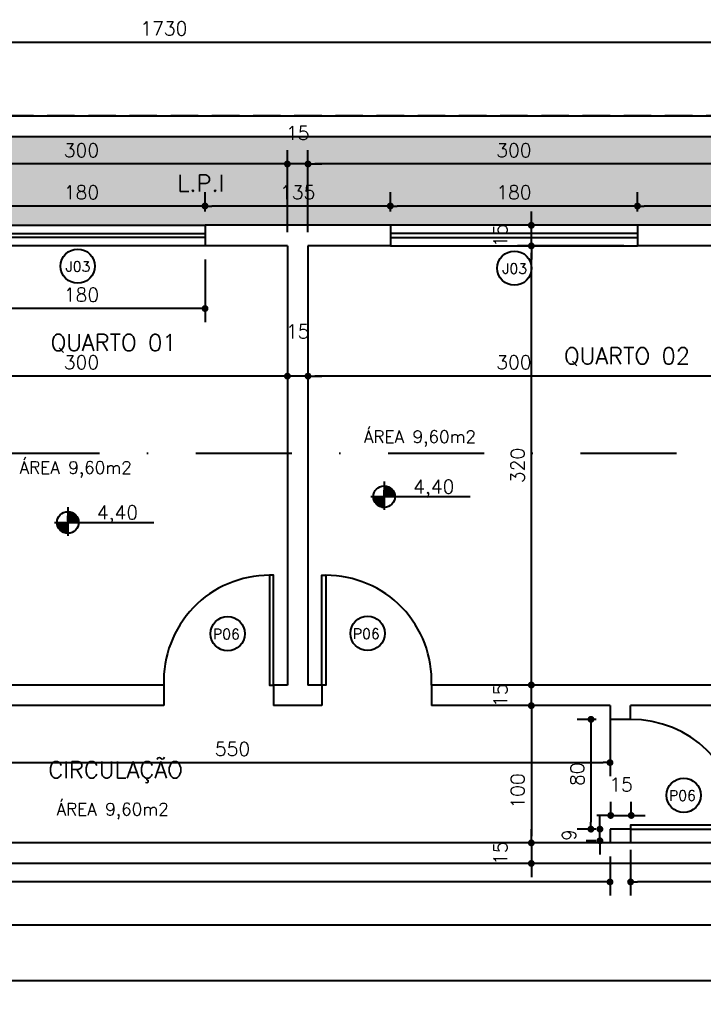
# Model space of a CAD drawing. Header units: inches. Extents: x 580771 to 672494, y 7715997 to 7829530.
# Drawn here: x 654953 to 655451, y 7723197 to 7723908 of the extents above; entities that cross this region are included whole.
import ezdxf

# ---------------------------------------------------------------- set-up
doc = ezdxf.new("R2010")
doc.units = ezdxf.units.IN
doc.header["$MEASUREMENT"] = 0
doc.header["$PDMODE"] = 2
doc.linetypes.add('DASHDOTX2', pattern=[2, 1, -0.5, 0, -0.5])
doc.linetypes.add('DASHED2', pattern=[0.375, 0.25, -0.125])
for name, color, linetype in [('02', 2, 'Continuous'), ('04', 4, 'Continuous'), ('1-ARQ-2', 2, 'Continuous'), ('1-ARQ-A', 1, 'Continuous'), ('Layer1', 1, 'Continuous'), ('Layer3', 3, 'Continuous'), ('NIVEL', 2, 'Continuous'), ('P01', 1, 'Continuous'), ('P02', 2, 'Continuous'), ('parede', 6, 'Continuous'), ('SIMBOLOS', 2, 'Continuous')]:
    doc.layers.add(name, color=color, linetype=linetype)
doc.styles.add('R80E50', font='romans.shx', dxfattribs={"height": 10})
doc.styles.add('ROMANS', font='romans', dxfattribs={"height": 0.2})
doc.dimstyles.new('ARQ50', dxfattribs={"dimscale": 50, "dimtxt": 10, "dimasz": 0.1, "dimexe": 0.2, "dimexo": 0.2, "dimgap": 0.1, "dimtad": 1, "dimdec": 0, "dimzin": 12, "dimdsep": 46, "dimtxsty": 'R80E50', "dimblk1": 'DOT', "dimblk2": 'DOT', "dimsah": 1, "dimcen": 0.4, "dimclrd": 15, "dimclre": 15, "dimclrt": 3, "dimadec": 0, "dimazin": 0, "dimtfac": 1, "dimtdec": 0, "dimtmove": 2, "dimatfit": 3, "dimldrblk": 'DOT', "dimfxl": 0.2, "dimtolj": 1, "dimtzin": 12, "dimarcsym": 0})

# ---------------------------------------------------------------- blocks, each defined once
blk = doc.blocks.new('_DOT')
at = {"color": 0, "linetype": 'ByBlock'}
blk.add_line((-0.5, 0), (-1, 0), dxfattribs=at)
at = {"color": 0, "linetype": 'ByBlock', "const_width": 0.5}
blk.add_lwpolyline([(-0.25, 0, 1), (0.25, 0, 1)], format="xyb", close=True, dxfattribs=at)
blk = doc.blocks.new('*D926')
at = {"layer": 'Defpoints', "color": 0, "transparency": 16777216}
for p in [(655922.74, 7723891.08), (654192.74, 7723837.68), (655922.74, 7723837.68)]:
    blk.add_point(p, dxfattribs=at)
at = {"layer": 'NIVEL', "color": 15, "lineweight": -2, "transparency": 16777216}
for p, q in [((654192.74, 7723847.68), (654192.74, 7723901.08)), ((655922.74, 7723847.68), (655922.74, 7723901.08)), ((654197.74, 7723891.08), (655917.74, 7723891.08))]:
    blk.add_line(p, q, dxfattribs=at)
at = {"layer": 'NIVEL', "color": 15, "lineweight": -2, "transparency": 16777216, "xscale": 5, "yscale": 5, "zscale": 5, "rotation": 180}
blk.add_blockref('_DOT', (654192.74, 7723891.08), dxfattribs=at)
at = {"layer": 'NIVEL', "color": 15, "lineweight": -2, "transparency": 16777216, "xscale": 5, "yscale": 5, "zscale": 5}
blk.add_blockref('_DOT', (655922.74, 7723891.08), dxfattribs=at)
at = {"layer": 'NIVEL', "color": 3, "transparency": 16777216, "insert": (655057.74, 7723901.08), "char_height": 10, "attachment_point": 5, "style": 'R80E50'}
blk.add_mtext('\\A1;1730', dxfattribs=at)
blk = doc.blocks.new('*D930')
at = {"layer": 'Defpoints', "color": 0, "transparency": 16777216}
for p in [(655402.74, 7723771.72), (655402.74, 7723757.68), (655537.74, 7723757.68)]:
    blk.add_point(p, dxfattribs=at)
at = {"layer": 'NIVEL', "color": 15, "lineweight": -2, "transparency": 16777216}
for p, q in [((655402.74, 7723767.68), (655402.74, 7723781.72)), ((655537.74, 7723767.68), (655537.74, 7723781.72)), ((655532.74, 7723771.72), (655407.74, 7723771.72))]:
    blk.add_line(p, q, dxfattribs=at)
at = {"layer": 'NIVEL', "color": 15, "lineweight": -2, "transparency": 16777216, "xscale": 5, "yscale": 5, "zscale": 5, "rotation": 180}
blk.add_blockref('_DOT', (655402.74, 7723771.72), dxfattribs=at)
at = {"layer": 'NIVEL', "color": 15, "lineweight": -2, "transparency": 16777216, "xscale": 5, "yscale": 5, "zscale": 5}
blk.add_blockref('_DOT', (655537.74, 7723771.72), dxfattribs=at)
at = {"layer": 'NIVEL', "color": 3, "transparency": 16777216, "insert": (655470.24, 7723781.72), "char_height": 10, "attachment_point": 5, "style": 'R80E50'}
blk.add_mtext('\\A1;135', dxfattribs=at)
blk = doc.blocks.new('*D931')
at = {"layer": 'Defpoints', "color": 0, "transparency": 16777216}
for p in [(655222.74, 7723771.72), (655222.74, 7723757.68), (655402.74, 7723757.68)]:
    blk.add_point(p, dxfattribs=at)
at = {"layer": 'NIVEL', "color": 15, "lineweight": -2, "transparency": 16777216}
for p, q in [((655222.74, 7723767.68), (655222.74, 7723781.72)), ((655402.74, 7723767.68), (655402.74, 7723781.72)), ((655397.74, 7723771.72), (655227.74, 7723771.72))]:
    blk.add_line(p, q, dxfattribs=at)
at = {"layer": 'NIVEL', "color": 15, "lineweight": -2, "transparency": 16777216, "xscale": 5, "yscale": 5, "zscale": 5, "rotation": 180}
blk.add_blockref('_DOT', (655222.74, 7723771.72), dxfattribs=at)
at = {"layer": 'NIVEL', "color": 15, "lineweight": -2, "transparency": 16777216, "xscale": 5, "yscale": 5, "zscale": 5}
blk.add_blockref('_DOT', (655402.74, 7723771.72), dxfattribs=at)
at = {"layer": 'NIVEL', "color": 3, "transparency": 16777216, "insert": (655312.74, 7723781.72), "char_height": 10, "attachment_point": 5, "style": 'R80E50'}
blk.add_mtext('\\A1;180', dxfattribs=at)
blk = doc.blocks.new('*D932')
at = {"layer": 'Defpoints', "color": 0, "transparency": 16777216}
for p in [(655087.74, 7723771.72), (655087.74, 7723757.68), (655222.74, 7723757.68)]:
    blk.add_point(p, dxfattribs=at)
at = {"layer": 'NIVEL', "color": 15, "lineweight": -2, "transparency": 16777216}
for p, q in [((655087.74, 7723767.68), (655087.74, 7723781.72)), ((655222.74, 7723767.68), (655222.74, 7723781.72)), ((655217.74, 7723771.72), (655092.74, 7723771.72))]:
    blk.add_line(p, q, dxfattribs=at)
at = {"layer": 'NIVEL', "color": 15, "lineweight": -2, "transparency": 16777216, "xscale": 5, "yscale": 5, "zscale": 5, "rotation": 180}
blk.add_blockref('_DOT', (655087.74, 7723771.72), dxfattribs=at)
at = {"layer": 'NIVEL', "color": 15, "lineweight": -2, "transparency": 16777216, "xscale": 5, "yscale": 5, "zscale": 5}
blk.add_blockref('_DOT', (655222.74, 7723771.72), dxfattribs=at)
at = {"layer": 'NIVEL', "color": 3, "transparency": 16777216, "insert": (655155.24, 7723781.72), "char_height": 10, "attachment_point": 5, "style": 'R80E50'}
blk.add_mtext('\\A1;135', dxfattribs=at)
blk = doc.blocks.new('*D933')
at = {"layer": 'Defpoints', "color": 0, "transparency": 16777216}
for p in [(654907.74, 7723771.72), (654907.74, 7723757.68), (655087.74, 7723757.68)]:
    blk.add_point(p, dxfattribs=at)
at = {"layer": 'NIVEL', "color": 15, "lineweight": -2, "transparency": 16777216}
for p, q in [((654907.74, 7723767.68), (654907.74, 7723781.72)), ((655087.74, 7723767.68), (655087.74, 7723781.72)), ((655082.74, 7723771.72), (654912.74, 7723771.72))]:
    blk.add_line(p, q, dxfattribs=at)
at = {"layer": 'NIVEL', "color": 15, "lineweight": -2, "transparency": 16777216, "xscale": 5, "yscale": 5, "zscale": 5, "rotation": 180}
blk.add_blockref('_DOT', (654907.74, 7723771.72), dxfattribs=at)
at = {"layer": 'NIVEL', "color": 15, "lineweight": -2, "transparency": 16777216, "xscale": 5, "yscale": 5, "zscale": 5}
blk.add_blockref('_DOT', (655087.74, 7723771.72), dxfattribs=at)
at = {"layer": 'NIVEL', "color": 3, "transparency": 16777216, "insert": (654997.74, 7723781.72), "char_height": 10, "attachment_point": 5, "style": 'R80E50'}
blk.add_mtext('\\A1;180', dxfattribs=at)
blk = doc.blocks.new('*D952')
at = {"layer": 'Defpoints', "color": 0, "transparency": 16777216}
for p in [(655162.74, 7723802.37), (655162.74, 7723742.68), (655462.74, 7723742.68)]:
    blk.add_point(p, dxfattribs=at)
at = {"layer": 'NIVEL', "color": 15, "lineweight": -2, "transparency": 16777216}
for p, q in [((655162.74, 7723752.68), (655162.74, 7723812.37)), ((655462.74, 7723752.68), (655462.74, 7723812.37)), ((655457.74, 7723802.37), (655167.74, 7723802.37))]:
    blk.add_line(p, q, dxfattribs=at)
at = {"layer": 'NIVEL', "color": 15, "lineweight": -2, "transparency": 16777216, "xscale": 5, "yscale": 5, "zscale": 5, "rotation": 180}
blk.add_blockref('_DOT', (655162.74, 7723802.37), dxfattribs=at)
at = {"layer": 'NIVEL', "color": 15, "lineweight": -2, "transparency": 16777216, "xscale": 5, "yscale": 5, "zscale": 5}
blk.add_blockref('_DOT', (655462.74, 7723802.37), dxfattribs=at)
at = {"layer": 'NIVEL', "color": 3, "transparency": 16777216, "insert": (655312.74, 7723812.37), "char_height": 10, "attachment_point": 5, "style": 'R80E50'}
blk.add_mtext('\\A1;300', dxfattribs=at)
blk = doc.blocks.new('*D953')
at = {"layer": 'Defpoints', "color": 0, "transparency": 16777216}
for p in [(655147.74, 7723802.37), (655147.74, 7723742.68), (655162.74, 7723742.68)]:
    blk.add_point(p, dxfattribs=at)
at = {"layer": 'NIVEL', "color": 15, "lineweight": -2, "transparency": 16777216}
for p, q in [((655147.74, 7723752.68), (655147.74, 7723812.37)), ((655162.74, 7723752.68), (655162.74, 7723812.37)), ((655142.74, 7723802.37), (655137.74, 7723802.37)), ((655162.74, 7723802.37), (655147.74, 7723802.37)), ((655167.74, 7723802.37), (655172.74, 7723802.37))]:
    blk.add_line(p, q, dxfattribs=at)
at = {"layer": 'NIVEL', "color": 15, "lineweight": -2, "transparency": 16777216, "xscale": 5, "yscale": 5, "zscale": 5}
blk.add_blockref('_DOT', (655147.74, 7723802.37), dxfattribs=at)
at = {"layer": 'NIVEL', "color": 15, "lineweight": -2, "transparency": 16777216, "xscale": 5, "yscale": 5, "zscale": 5, "rotation": 180}
blk.add_blockref('_DOT', (655162.74, 7723802.37), dxfattribs=at)
at = {"layer": 'NIVEL', "color": 3, "transparency": 16777216, "insert": (655155.24, 7723824.87), "char_height": 10, "attachment_point": 5, "style": 'R80E50'}
blk.add_mtext('\\A1;15', dxfattribs=at)
blk = doc.blocks.new('*D954')
at = {"layer": 'Defpoints', "color": 0, "transparency": 16777216}
for p in [(654847.74, 7723802.37), (654847.74, 7723742.68), (655147.74, 7723742.68)]:
    blk.add_point(p, dxfattribs=at)
at = {"layer": 'NIVEL', "color": 15, "lineweight": -2, "transparency": 16777216}
for p, q in [((654847.74, 7723752.68), (654847.74, 7723812.37)), ((655147.74, 7723752.68), (655147.74, 7723812.37)), ((655142.74, 7723802.37), (654852.74, 7723802.37))]:
    blk.add_line(p, q, dxfattribs=at)
at = {"layer": 'NIVEL', "color": 15, "lineweight": -2, "transparency": 16777216, "xscale": 5, "yscale": 5, "zscale": 5, "rotation": 180}
blk.add_blockref('_DOT', (654847.74, 7723802.37), dxfattribs=at)
at = {"layer": 'NIVEL', "color": 15, "lineweight": -2, "transparency": 16777216, "xscale": 5, "yscale": 5, "zscale": 5}
blk.add_blockref('_DOT', (655147.74, 7723802.37), dxfattribs=at)
at = {"layer": 'NIVEL', "color": 3, "transparency": 16777216, "insert": (654997.74, 7723812.37), "char_height": 10, "attachment_point": 5, "style": 'R80E50'}
blk.add_mtext('\\A1;300', dxfattribs=at)
blk = doc.blocks.new('*D981')
at = {"layer": 'Defpoints', "color": 0, "transparency": 16777216}
for p in [(655397.74, 7723312.68), (655827.74, 7723307.68), (655397.74, 7723279.22)]:
    blk.add_point(p, dxfattribs=at)
at = {"layer": 'NIVEL', "color": 15, "lineweight": -2, "transparency": 16777216}
for p, q in [((655397.74, 7723302.68), (655397.74, 7723269.22)), ((655827.74, 7723297.68), (655827.74, 7723269.22)), ((655822.74, 7723279.22), (655402.74, 7723279.22))]:
    blk.add_line(p, q, dxfattribs=at)
at = {"layer": 'NIVEL', "color": 15, "lineweight": -2, "transparency": 16777216, "xscale": 5, "yscale": 5, "zscale": 5, "rotation": 180}
blk.add_blockref('_DOT', (655397.74, 7723279.22), dxfattribs=at)
at = {"layer": 'NIVEL', "color": 15, "lineweight": -2, "transparency": 16777216, "xscale": 5, "yscale": 5, "zscale": 5}
blk.add_blockref('_DOT', (655827.74, 7723279.22), dxfattribs=at)
at = {"layer": 'NIVEL', "color": 3, "transparency": 16777216, "insert": (655612.74, 7723289.22), "char_height": 10, "attachment_point": 5, "style": 'R80E50'}
blk.add_mtext('\\A1;430', dxfattribs=at)
blk = doc.blocks.new('*D982')
at = {"layer": 'Defpoints', "color": 0, "transparency": 16777216}
for p in [(653712.74, 7723307.68), (655382.74, 7723307.68), (653712.74, 7723279.22)]:
    blk.add_point(p, dxfattribs=at)
at = {"layer": 'NIVEL', "color": 15, "lineweight": -2, "transparency": 16777216}
for p, q in [((653712.74, 7723297.68), (653712.74, 7723269.22)), ((655382.74, 7723297.68), (655382.74, 7723269.22)), ((655377.74, 7723279.22), (653717.74, 7723279.22))]:
    blk.add_line(p, q, dxfattribs=at)
at = {"layer": 'NIVEL', "color": 15, "lineweight": -2, "transparency": 16777216, "xscale": 5, "yscale": 5, "zscale": 5, "rotation": 180}
blk.add_blockref('_DOT', (653712.74, 7723279.22), dxfattribs=at)
at = {"layer": 'NIVEL', "color": 15, "lineweight": -2, "transparency": 16777216, "xscale": 5, "yscale": 5, "zscale": 5}
blk.add_blockref('_DOT', (655382.74, 7723279.22), dxfattribs=at)
at = {"layer": 'NIVEL', "color": 3, "transparency": 16777216, "insert": (654547.74, 7723289.22), "char_height": 10, "attachment_point": 5, "style": 'R80E50'}
blk.add_mtext('\\A1;1670', dxfattribs=at)
blk = doc.blocks.new('*D990')
at = {"layer": 'Defpoints', "color": 0, "transparency": 16777216}
for p in [(652832.74, 7723300.18), (656007.74, 7723292.68), (652832.74, 7723247.63)]:
    blk.add_point(p, dxfattribs=at)
at = {"layer": 'NIVEL', "color": 15, "lineweight": -2, "transparency": 16777216}
for p, q in [((652832.74, 7723290.18), (652832.74, 7723237.63)), ((656007.74, 7723282.68), (656007.74, 7723237.63)), ((656002.74, 7723247.63), (652837.74, 7723247.63))]:
    blk.add_line(p, q, dxfattribs=at)
at = {"layer": 'NIVEL', "color": 15, "lineweight": -2, "transparency": 16777216, "xscale": 5, "yscale": 5, "zscale": 5, "rotation": 180}
blk.add_blockref('_DOT', (652832.74, 7723247.63), dxfattribs=at)
at = {"layer": 'NIVEL', "color": 15, "lineweight": -2, "transparency": 16777216, "xscale": 5, "yscale": 5, "zscale": 5}
blk.add_blockref('_DOT', (656007.74, 7723247.63), dxfattribs=at)
at = {"layer": 'NIVEL', "color": 3, "transparency": 16777216, "insert": (654420.24, 7723257.63), "char_height": 10, "attachment_point": 5, "style": 'R80E50'}
blk.add_mtext('\\A1;3175', dxfattribs=at)
blk = doc.blocks.new('*D995')
at = {"layer": 'Defpoints', "color": 0, "transparency": 16777216}
for p in [(654832.74, 7723407.68), (655382.74, 7723407.68), (655382.74, 7723366.17)]:
    blk.add_point(p, dxfattribs=at)
at = {"layer": 'NIVEL', "color": 15, "lineweight": -2, "transparency": 16777216}
for p, q in [((654832.74, 7723397.68), (654832.74, 7723356.17)), ((655382.74, 7723397.68), (655382.74, 7723356.17)), ((654837.74, 7723366.17), (655377.74, 7723366.17))]:
    blk.add_line(p, q, dxfattribs=at)
at = {"layer": 'NIVEL', "color": 15, "lineweight": -2, "transparency": 16777216, "xscale": 5, "yscale": 5, "zscale": 5, "rotation": 180}
blk.add_blockref('_DOT', (654832.74, 7723366.17), dxfattribs=at)
at = {"layer": 'NIVEL', "color": 15, "lineweight": -2, "transparency": 16777216, "xscale": 5, "yscale": 5, "zscale": 5}
blk.add_blockref('_DOT', (655382.74, 7723366.17), dxfattribs=at)
at = {"layer": 'NIVEL', "color": 3, "transparency": 16777216, "insert": (655107.74, 7723376.17), "char_height": 10, "attachment_point": 5, "style": 'R80E50'}
blk.add_mtext('\\A1;550', dxfattribs=at)
blk = doc.blocks.new('*D860')
at = {"layer": 'Defpoints', "color": 0, "transparency": 16777216}
for p in [(655382.74, 7723407.68), (655325.44, 7723307.68), (655382.74, 7723307.68)]:
    blk.add_point(p, dxfattribs=at)
at = {"layer": 'NIVEL', "color": 15, "lineweight": -2, "transparency": 16777216}
for p, q in [((655372.74, 7723407.68), (655315.44, 7723407.68)), ((655325.44, 7723402.68), (655325.44, 7723312.68)), ((655372.74, 7723307.68), (655315.44, 7723307.68))]:
    blk.add_line(p, q, dxfattribs=at)
at = {"layer": 'NIVEL', "color": 15, "lineweight": -2, "transparency": 16777216, "xscale": 5, "yscale": 5, "zscale": 5}
for p, rotation in [((655325.44, 7723407.68), 90), ((655325.44, 7723307.68), 270)]:
    blk.add_blockref('_DOT', p, dxfattribs=dict(at, rotation=rotation))
at = {"layer": 'NIVEL', "color": 3, "transparency": 16777216, "insert": (655315.44, 7723345.54), "char_height": 10, "attachment_point": 5, "rotation": 90, "style": 'R80E50'}
blk.add_mtext('\\A1;100', dxfattribs=at)
blk = doc.blocks.new('*D861')
at = {"layer": 'Defpoints', "color": 0, "transparency": 16777216}
for p in [(655325.44, 7723422.68), (655338.55, 7723422.68), (655382.74, 7723407.68)]:
    blk.add_point(p, dxfattribs=at)
at = {"layer": 'NIVEL', "color": 15, "lineweight": -2, "transparency": 16777216}
for p, q in [((655325.44, 7723427.68), (655325.44, 7723432.68)), ((655328.55, 7723422.68), (655315.44, 7723422.68)), ((655325.44, 7723407.68), (655325.44, 7723422.68)), ((655372.74, 7723407.68), (655315.44, 7723407.68)), ((655325.44, 7723402.68), (655325.44, 7723397.68))]:
    blk.add_line(p, q, dxfattribs=at)
at = {"layer": 'NIVEL', "color": 15, "lineweight": -2, "transparency": 16777216, "xscale": 5, "yscale": 5, "zscale": 5}
for p, rotation in [((655325.44, 7723422.68), 270), ((655325.44, 7723407.68), 90)]:
    blk.add_blockref('_DOT', p, dxfattribs=dict(at, rotation=rotation))
at = {"layer": 'NIVEL', "color": 3, "transparency": 16777216, "insert": (655302.94, 7723415.18), "char_height": 10, "attachment_point": 5, "rotation": 90, "style": 'R80E50'}
blk.add_mtext('\\A1;15', dxfattribs=at)
blk = doc.blocks.new('*D862')
at = {"layer": 'Defpoints', "color": 0, "transparency": 16777216}
for p in [(655325.44, 7723742.68), (655402.74, 7723742.68), (655338.55, 7723422.68)]:
    blk.add_point(p, dxfattribs=at)
at = {"layer": 'NIVEL', "color": 15, "lineweight": -2, "transparency": 16777216}
for p, q in [((655392.74, 7723742.68), (655315.44, 7723742.68)), ((655325.44, 7723427.68), (655325.44, 7723737.68)), ((655328.55, 7723422.68), (655315.44, 7723422.68))]:
    blk.add_line(p, q, dxfattribs=at)
at = {"layer": 'NIVEL', "color": 15, "lineweight": -2, "transparency": 16777216, "xscale": 5, "yscale": 5, "zscale": 5}
for p, rotation in [((655325.44, 7723742.68), 90), ((655325.44, 7723422.68), 270)]:
    blk.add_blockref('_DOT', p, dxfattribs=dict(at, rotation=rotation))
at = {"layer": 'NIVEL', "color": 3, "transparency": 16777216, "insert": (655315.44, 7723582.68), "char_height": 10, "attachment_point": 5, "rotation": 90, "style": 'R80E50'}
blk.add_mtext('\\A1;320', dxfattribs=at)
blk = doc.blocks.new('*D863')
at = {"layer": 'Defpoints', "color": 0, "transparency": 16777216}
for p in [(655325.44, 7723757.68), (655402.74, 7723757.68), (655402.74, 7723742.68)]:
    blk.add_point(p, dxfattribs=at)
at = {"layer": 'NIVEL', "color": 15, "lineweight": -2, "transparency": 16777216}
for p, q in [((655325.44, 7723762.68), (655325.44, 7723767.68)), ((655392.74, 7723757.68), (655315.44, 7723757.68)), ((655325.44, 7723742.68), (655325.44, 7723757.68)), ((655392.74, 7723742.68), (655315.44, 7723742.68)), ((655325.44, 7723737.68), (655325.44, 7723732.68))]:
    blk.add_line(p, q, dxfattribs=at)
at = {"layer": 'NIVEL', "color": 15, "lineweight": -2, "transparency": 16777216, "xscale": 5, "yscale": 5, "zscale": 5}
for p, rotation in [((655325.44, 7723757.68), 270), ((655325.44, 7723742.68), 90)]:
    blk.add_blockref('_DOT', p, dxfattribs=dict(at, rotation=rotation))
at = {"layer": 'NIVEL', "color": 3, "transparency": 16777216, "insert": (655302.94, 7723750.18), "char_height": 10, "attachment_point": 5, "rotation": 90, "style": 'R80E50'}
blk.add_mtext('\\A1;15', dxfattribs=at)
blk = doc.blocks.new('*D864')
at = {"layer": 'Defpoints', "color": 0, "transparency": 16777216}
for p in [(655382.74, 7723307.68), (655325.44, 7723292.68), (655364.13, 7723292.68)]:
    blk.add_point(p, dxfattribs=at)
at = {"layer": 'NIVEL', "color": 15, "lineweight": -2, "transparency": 16777216}
for p, q in [((655325.44, 7723312.68), (655325.44, 7723317.68)), ((655372.74, 7723307.68), (655315.44, 7723307.68)), ((655325.44, 7723307.68), (655325.44, 7723292.68)), ((655354.13, 7723292.68), (655315.44, 7723292.68)), ((655325.44, 7723287.68), (655325.44, 7723282.68))]:
    blk.add_line(p, q, dxfattribs=at)
at = {"layer": 'NIVEL', "color": 15, "lineweight": -2, "transparency": 16777216, "xscale": 5, "yscale": 5, "zscale": 5}
for p, rotation in [((655325.44, 7723307.68), 270), ((655325.44, 7723292.68), 90)]:
    blk.add_blockref('_DOT', p, dxfattribs=dict(at, rotation=rotation))
at = {"layer": 'NIVEL', "color": 3, "transparency": 16777216, "insert": (655302.94, 7723300.18), "char_height": 10, "attachment_point": 5, "rotation": 90, "style": 'R80E50'}
blk.add_mtext('\\A1;15', dxfattribs=at)
blk = doc.blocks.new('*D1001')
at = {"layer": 'Defpoints', "color": 0, "transparency": 16777216}
for p in [(652356.25, 7723292.68), (656499.08, 7723292.68), (652356.25, 7723207.19)]:
    blk.add_point(p, dxfattribs=at)
at = {"layer": 'NIVEL', "color": 15, "lineweight": -2, "transparency": 16777216}
for p, q in [((652356.25, 7723282.68), (652356.25, 7723197.19)), ((656499.08, 7723282.68), (656499.08, 7723197.19)), ((656494.08, 7723207.19), (652361.25, 7723207.19))]:
    blk.add_line(p, q, dxfattribs=at)
at = {"layer": 'NIVEL', "color": 15, "lineweight": -2, "transparency": 16777216, "xscale": 5, "yscale": 5, "zscale": 5, "rotation": 180}
blk.add_blockref('_DOT', (652356.25, 7723207.19), dxfattribs=at)
at = {"layer": 'NIVEL', "color": 15, "lineweight": -2, "transparency": 16777216, "xscale": 5, "yscale": 5, "zscale": 5}
blk.add_blockref('_DOT', (656499.08, 7723207.19), dxfattribs=at)
at = {"layer": 'NIVEL', "color": 3, "transparency": 16777216, "insert": (654427.66, 7723217.19), "char_height": 10, "attachment_point": 5, "style": 'R80E50'}
blk.add_mtext('\\A1;4143', dxfattribs=at)
blk = doc.blocks.new('*D616')
at = {"layer": 'Defpoints', "color": 0, "transparency": 16777216}
for p in [(655162.74, 7723647.78), (655162.74, 7723647.78), (655462.74, 7723647.78)]:
    blk.add_point(p, dxfattribs=at)
at = {"layer": 'NIVEL', "color": 15, "lineweight": -2, "transparency": 16777216}
for p, q in [((655457.74, 7723647.78), (655167.74, 7723647.78)), ((655162.74, 7723637.78), (655162.74, 7723637.78)), ((655462.74, 7723637.78), (655462.74, 7723637.78))]:
    blk.add_line(p, q, dxfattribs=at)
at = {"layer": 'NIVEL', "color": 15, "lineweight": -2, "transparency": 16777216, "xscale": 5, "yscale": 5, "zscale": 5, "rotation": 180}
blk.add_blockref('_DOT', (655162.74, 7723647.78), dxfattribs=at)
at = {"layer": 'NIVEL', "color": 15, "lineweight": -2, "transparency": 16777216, "xscale": 5, "yscale": 5, "zscale": 5}
blk.add_blockref('_DOT', (655462.74, 7723647.78), dxfattribs=at)
at = {"layer": 'NIVEL', "color": 3, "transparency": 16777216, "insert": (655312.74, 7723657.78), "char_height": 10, "attachment_point": 5, "style": 'R80E50'}
blk.add_mtext('\\A1;300', dxfattribs=at)
blk = doc.blocks.new('*D617')
at = {"layer": 'Defpoints', "color": 0, "transparency": 16777216}
for p in [(655147.74, 7723647.78), (655147.74, 7723647.78), (655162.74, 7723647.78)]:
    blk.add_point(p, dxfattribs=at)
at = {"layer": 'NIVEL', "color": 15, "lineweight": -2, "transparency": 16777216}
for p, q in [((655142.74, 7723647.78), (655137.74, 7723647.78)), ((655162.74, 7723647.78), (655147.74, 7723647.78)), ((655167.74, 7723647.78), (655172.74, 7723647.78)), ((655162.74, 7723637.78), (655162.74, 7723637.78))]:
    blk.add_line(p, q, dxfattribs=at)
at = {"layer": 'NIVEL', "color": 15, "lineweight": -2, "transparency": 16777216, "xscale": 5, "yscale": 5, "zscale": 5}
blk.add_blockref('_DOT', (655147.74, 7723647.78), dxfattribs=at)
at = {"layer": 'NIVEL', "color": 15, "lineweight": -2, "transparency": 16777216, "xscale": 5, "yscale": 5, "zscale": 5, "rotation": 180}
blk.add_blockref('_DOT', (655162.74, 7723647.78), dxfattribs=at)
at = {"layer": 'NIVEL', "color": 3, "transparency": 16777216, "insert": (655155.24, 7723680.28), "char_height": 10, "attachment_point": 5, "style": 'R80E50'}
blk.add_mtext('\\A1;15', dxfattribs=at)
blk = doc.blocks.new('*D618')
at = {"layer": 'Defpoints', "color": 0, "transparency": 16777216}
for p in [(654847.74, 7723647.78), (654847.74, 7723647.78), (655147.74, 7723647.78)]:
    blk.add_point(p, dxfattribs=at)
at = {"layer": 'NIVEL', "color": 15, "lineweight": -2, "transparency": 16777216}
for p, q in [((655142.74, 7723647.78), (654852.74, 7723647.78)), ((654847.74, 7723637.78), (654847.74, 7723637.78))]:
    blk.add_line(p, q, dxfattribs=at)
at = {"layer": 'NIVEL', "color": 15, "lineweight": -2, "transparency": 16777216, "xscale": 5, "yscale": 5, "zscale": 5, "rotation": 180}
blk.add_blockref('_DOT', (654847.74, 7723647.78), dxfattribs=at)
at = {"layer": 'NIVEL', "color": 15, "lineweight": -2, "transparency": 16777216, "xscale": 5, "yscale": 5, "zscale": 5}
blk.add_blockref('_DOT', (655147.74, 7723647.78), dxfattribs=at)
at = {"layer": 'NIVEL', "color": 3, "transparency": 16777216, "insert": (654997.74, 7723657.78), "char_height": 10, "attachment_point": 5, "style": 'R80E50'}
blk.add_mtext('\\A1;300', dxfattribs=at)
blk = doc.blocks.new('*X31')
at = {"color": 0}
for p, q in [((-1683, 3892), (-1680, 3892)), ((-1683, 3891), (-1680, 3891)), ((-1683, 3890), (-1680, 3890)), ((-1683, 3889), (-1680, 3889)), ((-1683, 3882), (-1683, 3888)), ((-1683, 3888), (-1680, 3888)), ((-1682, 3882), (-1682, 3888)), ((-1681, 3882), (-1681, 3888)), ((-1680, 3888), (-1680, 3892.3)), ((-1680, 3882), (-1680, 3888)), ((-1680, 3888), (-1674, 3888)), ((-1680, 3887), (-1674, 3887)), ((-1680, 3886), (-1674, 3886)), ((-1680, 3885), (-1674, 3885)), ((-1680, 3884), (-1674, 3884)), ((-1680, 3883), (-1674, 3883)), ((-1679, 3888), (-1679, 3892)), ((-1678, 3888), (-1678, 3891.6)), ((-1677, 3888), (-1677, 3891.1)), ((-1676, 3888), (-1676, 3890.4)), ((-1675, 3888), (-1675, 3889.6)), ((-1674, 3888), (-1674, 3888.6)), ((-1674, 3882), (-1674, 3888)), ((-1674, 3888), (-1673.5, 3888)), ((-1673, 3882), (-1673, 3887.2)), ((-1672, 3882), (-1672, 3885.4)), ((-1695, 3880), (-1692, 3880)), ((-1694.9, 3879), (-1692, 3879)), ((-1694.7, 3878), (-1692, 3878)), ((-1694.5, 3877), (-1692, 3877)), ((-1694.1, 3876), (-1692, 3876)), ((-1694, 3875.8), (-1694, 3876)), ((-1693, 3874), (-1693, 3876)), ((-1692, 3876), (-1692, 3880.7)), ((-1692, 3872.7), (-1692, 3876)), ((-1692, 3876), (-1686, 3876)), ((-1692, 3875), (-1686, 3875)), ((-1692, 3874), (-1686, 3874)), ((-1692, 3873), (-1686, 3873)), ((-1691.3, 3872), (-1686, 3872)), ((-1691, 3876), (-1691, 3880.7)), ((-1690, 3876), (-1690, 3880.7)), ((-1689, 3876), (-1689, 3880.7)), ((-1688, 3876), (-1688, 3880.7)), ((-1687, 3876), (-1687, 3880.7)), ((-1686, 3876), (-1686, 3880.7)), ((-1686, 3880), (-1683, 3880)), ((-1686, 3879), (-1683, 3879)), ((-1686, 3878), (-1683, 3878)), ((-1686, 3877), (-1683, 3877)), ((-1686, 3870), (-1686, 3876)), ((-1686, 3876), (-1683, 3876)), ((-1685, 3870), (-1685, 3876)), ((-1684, 3870), (-1684, 3876)), ((-1683, 3882), (-1680, 3882)), ((-1683, 3881), (-1680, 3881)), ((-1680, 3880.7), (-1680, 3882)), ((-1680, 3882), (-1674, 3882)), ((-1679, 3880.7), (-1679, 3882)), ((-1678, 3880.7), (-1678, 3882)), ((-1677, 3880.7), (-1677, 3882)), ((-1676, 3880.7), (-1676, 3882)), ((-1675, 3880.7), (-1675, 3882)), ((-1674, 3880.7), (-1674, 3882)), ((-1674, 3882), (-1671.1, 3882)), ((-1674, 3881), (-1671.1, 3881)), ((-1690.1, 3871), (-1686, 3871)), ((-1688.5, 3870), (-1686, 3870)), ((-1688, 3869.8), (-1688, 3870)), ((-1687, 3869.4), (-1687, 3870)), ((-1686, 3869.1), (-1686, 3870)), ((-1686, 3870), (-1683, 3870)), ((-1685.8, 3869), (-1683, 3869))]:
    blk.add_line(p, q, dxfattribs=at)
blk = doc.blocks.new('*D1600')
at = {"layer": 'Defpoints', "color": 0, "transparency": 16777216}
for p in [(654907.74, 7723742.68), (655087.74, 7723742.68), (654907.74, 7723697.04)]:
    blk.add_point(p, dxfattribs=at)
at = {"layer": 'NIVEL', "color": 15, "lineweight": -2, "transparency": 16777216}
for p, q in [((654907.74, 7723732.68), (654907.74, 7723687.04)), ((655087.74, 7723732.68), (655087.74, 7723687.04)), ((655082.74, 7723697.04), (654912.74, 7723697.04))]:
    blk.add_line(p, q, dxfattribs=at)
at = {"layer": 'NIVEL', "color": 15, "lineweight": -2, "transparency": 16777216, "xscale": 5, "yscale": 5, "zscale": 5, "rotation": 180}
blk.add_blockref('_DOT', (654907.74, 7723697.04), dxfattribs=at)
at = {"layer": 'NIVEL', "color": 15, "lineweight": -2, "transparency": 16777216, "xscale": 5, "yscale": 5, "zscale": 5}
blk.add_blockref('_DOT', (655087.74, 7723697.04), dxfattribs=at)
at = {"layer": 'NIVEL', "color": 3, "transparency": 16777216, "insert": (654997.74, 7723707.04), "char_height": 10, "attachment_point": 5, "style": 'R80E50'}
blk.add_mtext('\\A1;180', dxfattribs=at)
blk = doc.blocks.new('*D1662')
at = {"layer": 'Defpoints', "color": 0, "transparency": 16777216}
for p in [(655375.43, 7723317.68), (655382.74, 7723317.68), (655382.74, 7723309.18)]:
    blk.add_point(p, dxfattribs=at)
at = {"layer": 'NIVEL', "color": 15, "lineweight": -2, "transparency": 16777216}
for p, q in [((655375.43, 7723322.68), (655375.43, 7723327.68)), ((655372.74, 7723317.68), (655365.43, 7723317.68)), ((655375.43, 7723309.18), (655375.43, 7723317.68)), ((655372.74, 7723309.18), (655365.43, 7723309.18)), ((655375.43, 7723304.18), (655375.43, 7723299.18))]:
    blk.add_line(p, q, dxfattribs=at)
at = {"layer": 'NIVEL', "color": 15, "lineweight": -2, "transparency": 16777216, "xscale": 5, "yscale": 5, "zscale": 5}
for p, rotation in [((655375.43, 7723317.68), 270), ((655375.43, 7723309.18), 90)]:
    blk.add_blockref('_DOT', p, dxfattribs=dict(at, rotation=rotation))
at = {"layer": 'NIVEL', "color": 3, "transparency": 16777216, "insert": (655352.93, 7723313.43), "char_height": 10, "attachment_point": 5, "rotation": 90, "style": 'R80E50'}
blk.add_mtext('\\A1;9', dxfattribs=at)
blk = doc.blocks.new('*D1663')
at = {"layer": 'Defpoints', "color": 0, "transparency": 16777216}
for p in [(655398.24, 7723327.66), (655383.24, 7723317.68), (655398.24, 7723317.68)]:
    blk.add_point(p, dxfattribs=at)
at = {"layer": 'NIVEL', "color": 15, "lineweight": -2, "transparency": 16777216}
for p, q in [((655383.24, 7723327.68), (655383.24, 7723337.66)), ((655398.24, 7723327.68), (655398.24, 7723337.66)), ((655378.24, 7723327.66), (655373.24, 7723327.66)), ((655383.24, 7723327.66), (655398.24, 7723327.66)), ((655403.24, 7723327.66), (655408.24, 7723327.66))]:
    blk.add_line(p, q, dxfattribs=at)
at = {"layer": 'NIVEL', "color": 15, "lineweight": -2, "transparency": 16777216, "xscale": 5, "yscale": 5, "zscale": 5}
blk.add_blockref('_DOT', (655383.24, 7723327.66), dxfattribs=at)
at = {"layer": 'NIVEL', "color": 15, "lineweight": -2, "transparency": 16777216, "xscale": 5, "yscale": 5, "zscale": 5, "rotation": 180}
blk.add_blockref('_DOT', (655398.24, 7723327.66), dxfattribs=at)
at = {"layer": 'NIVEL', "color": 3, "transparency": 16777216, "insert": (655390.74, 7723350.16), "char_height": 10, "attachment_point": 5, "style": 'R80E50'}
blk.add_mtext('\\A1;15', dxfattribs=at)
blk = doc.blocks.new('*D1664')
at = {"layer": 'Defpoints', "color": 0, "transparency": 16777216}
for p in [(655382.74, 7723397.68), (655368.87, 7723317.68), (655381.24, 7723317.68)]:
    blk.add_point(p, dxfattribs=at)
at = {"layer": 'NIVEL', "color": 15, "lineweight": -2, "transparency": 16777216}
for p, q in [((655372.74, 7723397.68), (655358.87, 7723397.68)), ((655368.87, 7723392.68), (655368.87, 7723322.68)), ((655371.24, 7723317.68), (655358.87, 7723317.68))]:
    blk.add_line(p, q, dxfattribs=at)
at = {"layer": 'NIVEL', "color": 15, "lineweight": -2, "transparency": 16777216, "xscale": 5, "yscale": 5, "zscale": 5}
for p, rotation in [((655368.87, 7723397.68), 90), ((655368.87, 7723317.68), 270)]:
    blk.add_blockref('_DOT', p, dxfattribs=dict(at, rotation=rotation))
at = {"layer": 'NIVEL', "color": 3, "transparency": 16777216, "insert": (655358.87, 7723357.68), "char_height": 10, "attachment_point": 5, "rotation": 90, "style": 'R80E50'}
blk.add_mtext('\\A1;80', dxfattribs=at)

msp = doc.modelspace()

# ---------------------------------------------------------------- hatches: boundary and pattern name
at = {"layer": 'P01', "ltscale": 20}
h = msp.add_hatch(dxfattribs=at)
h.set_pattern_fill('AR-SAND', color=256, scale=10)
h.set_pattern_definition([(37.5, (135.548, -42593.46), (-0.62993358, 19.26823769), [0, -15.2, 0, -17, 0, -16.25]), (7.5, (135.548, -42593.46), (17.69776705, 28.22146065), [0, -8.2, 0, -13.7, 0, -5.25]), (327.5, (123.248, -42593.46), (31.141418618, 0.056590535), [0, -5, 0, -18, 0, -23.5]), (317.5, (123.248, -42593.46), (30.06126605, 8.77675565), [0, -2.5, 0, -11.8, 0, -13.5])])
h.paths.add_polyline_path([(655702.741, 7723822.374), (654542.741, 7723822.374), (654542.741, 7723757.685), (654677.741, 7723757.685), (654907.741, 7723757.685), (655087.741, 7723757.685), (655222.741, 7723757.685), (655402.741, 7723757.685), (655537.741, 7723757.685), (655702.741, 7723757.685)])
h.paths.add_polyline_path([(655613.098, 7723774.22), (655642.384, 7723774.22), (655642.384, 7723789.22), (655613.098, 7723789.22)], flags=24)
h.paths.add_polyline_path([(655455.598, 7723774.22), (655484.884, 7723774.22), (655484.884, 7723789.22), (655455.598, 7723789.22)], flags=24)
h.paths.add_polyline_path([(655298.098, 7723774.22), (655327.384, 7723774.22), (655327.384, 7723789.22), (655298.098, 7723789.22)], flags=24)
h.paths.add_polyline_path([(655140.598, 7723774.22), (655169.884, 7723774.22), (655169.884, 7723789.22), (655140.598, 7723789.22)], flags=24)
h.paths.add_polyline_path([(654983.098, 7723774.22), (655012.384, 7723774.22), (655012.384, 7723789.22), (654983.098, 7723789.22)], flags=24)
h.paths.add_polyline_path([(654859.646, 7723774.22), (654880.836, 7723774.22), (654880.836, 7723789.22), (654859.646, 7723789.22)], flags=24)
h.paths.add_polyline_path([(654748.098, 7723774.22), (654777.384, 7723774.22), (654777.384, 7723789.22), (654748.098, 7723789.22)], flags=24)
h.paths.add_polyline_path([(654675.36, 7723774.395), (654695.122, 7723774.395), (654695.122, 7723789.395), (654675.36, 7723789.395)], flags=24)
h.paths.add_polyline_path([(654588.098, 7723774.22), (654617.384, 7723774.22), (654617.384, 7723789.22), (654588.098, 7723789.22)], flags=24)
h.paths.add_polyline_path([(655637.384, 7723804.874), (655668.098, 7723804.874), (655668.098, 7723819.874), (655637.384, 7723819.874)], flags=24)
h.paths.add_polyline_path([(655460.36, 7723817.374), (655480.122, 7723817.374), (655480.122, 7723832.374), (655460.36, 7723832.374)], flags=9)
h.paths.add_polyline_path([(655297.384, 7723804.874), (655328.098, 7723804.874), (655328.098, 7723819.874), (655297.384, 7723819.874)], flags=24)
h.paths.add_polyline_path([(655145.36, 7723817.374), (655165.122, 7723817.374), (655165.122, 7723832.374), (655145.36, 7723832.374)], flags=9)
h.paths.add_polyline_path([(654982.384, 7723804.874), (655013.098, 7723804.874), (655013.098, 7723819.874), (654982.384, 7723819.874)], flags=24)
h.paths.add_polyline_path([(654830.36, 7723817.374), (654850.122, 7723817.374), (654850.122, 7723832.374), (654830.36, 7723832.374)], flags=9)
h.paths.add_polyline_path([(654748.098, 7723804.874), (654777.384, 7723804.874), (654777.384, 7723819.874), (654748.098, 7723819.874)], flags=24)
h.paths.add_polyline_path([(654675.36, 7723817.374), (654695.122, 7723817.374), (654695.122, 7723832.374), (654675.36, 7723832.374)], flags=9)
h.paths.add_polyline_path([(654588.098, 7723804.874), (654617.384, 7723804.874), (654617.384, 7723819.874), (654588.098, 7723819.874)], flags=24)
h.paths.add_polyline_path([(654553.481, 7723741.804), (654553.481, 7723761.566), (654538.481, 7723761.566), (654538.481, 7723741.804)], flags=9)
h.paths.add_polyline_path([(654552.83, 7723778.994), (654552.83, 7723800.185), (654537.83, 7723800.185), (654537.83, 7723778.994)], flags=9)

# ---------------------------------------------------------------- linework, layer by layer
at = {"layer": '04', "linetype": 'DASHDOTX2', "ltscale": 70}
msp.add_line((651298.286, 7723591.715), (656538.548, 7723591.715), dxfattribs=at)
at = {"layer": '1-ARQ-2'}
for p, q in [((654907.741, 7723751.685), (655087.741, 7723751.685)), ((655087.741, 7723748.685), (654907.741, 7723748.685)), ((655402.741, 7723751.685), (655222.741, 7723751.685)), ((655222.741, 7723748.685), (655402.741, 7723748.685))]:
    msp.add_line(p, q, dxfattribs=at)
for points in [[(655137.741, 7723422.685), (655137.741, 7723502.685), (655134.741, 7723502.685), (655134.741, 7723422.685), (655137.741, 7723422.685)], [(655172.741, 7723422.685), (655172.741, 7723502.685), (655175.741, 7723502.685), (655175.741, 7723422.685), (655172.741, 7723422.685)]]:
    msp.add_lwpolyline(points, dxfattribs=at)
at = {"layer": '1-ARQ-A'}
for p, q in [((654907.741, 7723757.685), (655087.741, 7723757.685)), ((655402.741, 7723757.685), (655222.741, 7723757.685)), ((655087.741, 7723742.685), (654907.741, 7723742.685)), ((655222.741, 7723742.685), (655402.741, 7723742.685))]:
    msp.add_line(p, q, dxfattribs=at)
for centre, radius, start, end in [((655134.741, 7723425.628), 77.056, 90, 182.189381), ((655175.741, 7723425.628), 77.056, 357.810619, 90), ((655397.741, 7723317.626), 80.058, 2.189381, 90)]:
    msp.add_arc(centre, radius, start, end, dxfattribs=at)
at = {"layer": 'Layer1', "linetype": 'DASHED2', "ltscale": 80}
msp.add_line((654192.741, 7723837.685), (655922.741, 7723837.685), dxfattribs=at)
at = {"layer": 'NIVEL', "color": 2, "linetype": 'Continuous'}
for p, q in [((655218.162, 7723571.019), (655218.162, 7723550.266)), ((655280.867, 7723559.742), (655208.527, 7723559.742)), ((654987.747, 7723552.193), (654987.747, 7723531.441)), ((655050.452, 7723540.916), (654978.112, 7723540.916))]:
    msp.add_line(p, q, dxfattribs=at)
at = {"layer": 'NIVEL'}
for points in [[(654527.741, 7723757.685), (654527.741, 7723837.374), (655717.741, 7723837.374), (655717.741, 7723757.685)], [(654542.741, 7723757.685), (654542.741, 7723822.374), (655702.741, 7723822.374), (655702.741, 7723757.685)]]:
    msp.add_lwpolyline(points, dxfattribs=at)
at = {"layer": 'NIVEL', "color": 2, "linetype": 'Continuous'}
for centre in [(655218.234, 7723559.961), (654987.819, 7723541.135)]:
    msp.add_circle(centre, 7.84, dxfattribs=at)
at = {"layer": 'P02'}
msp.add_lwpolyline([(655397.741, 7723317.685), (655477.741, 7723317.685), (655477.741, 7723320.685), (655397.741, 7723320.685), (655397.741, 7723317.685)], dxfattribs=at)
at = {"layer": 'parede'}
for p, q in [((655222.741, 7723757.685), (655087.741, 7723757.685)), ((655087.741, 7723757.685), (655087.741, 7723742.685)), ((655222.741, 7723757.685), (655222.741, 7723742.685)), ((655537.741, 7723757.685), (655402.741, 7723757.685)), ((655402.741, 7723757.685), (655402.741, 7723742.685)), ((655147.741, 7723742.685), (655087.741, 7723742.685)), ((655147.741, 7723742.685), (655147.741, 7723422.685)), ((655222.741, 7723742.685), (655162.741, 7723742.685)), ((655162.741, 7723742.685), (655162.741, 7723422.685)), ((655462.741, 7723742.685), (655402.741, 7723742.685)), ((655057.741, 7723422.685), (654847.741, 7723422.685)), ((655057.741, 7723422.685), (655057.741, 7723407.685)), ((655147.741, 7723422.685), (655137.741, 7723422.685)), ((655137.741, 7723422.685), (655137.741, 7723407.685)), ((655172.741, 7723422.685), (655162.741, 7723422.685)), ((655172.741, 7723422.685), (655172.741, 7723407.685)), ((655462.741, 7723422.685), (655252.741, 7723422.685)), ((655252.741, 7723422.685), (655252.741, 7723407.685)), ((655057.741, 7723407.685), (654832.741, 7723407.685)), ((655172.741, 7723407.685), (655137.741, 7723407.685)), ((655382.741, 7723407.685), (655252.741, 7723407.685)), ((655382.741, 7723407.685), (655382.741, 7723397.685)), ((655477.741, 7723407.685), (655397.741, 7723407.685)), ((655397.741, 7723397.685), (655397.741, 7723407.685)), ((655397.741, 7723397.685), (655382.741, 7723397.685)), ((655397.741, 7723317.685), (655382.741, 7723317.685)), ((655382.741, 7723317.685), (655382.741, 7723307.685)), ((655397.741, 7723317.685), (655397.741, 7723307.685)), ((655992.741, 7723307.685), (652832.741, 7723307.685)), ((656007.741, 7723292.685), (652832.741, 7723292.685))]:
    msp.add_line(p, q, dxfattribs=at)
at = {"layer": 'SIMBOLOS', "color": 2}
for centre in [(654995.023, 7723727.904), (655313.114, 7723726.442), (655104.218, 7723460.053), (655206.136, 7723460.302), (655436.446, 7723342.386)]:
    msp.add_circle(centre, 12.5, dxfattribs=at)

# ---------------------------------------------------------------- block references
at = {"layer": 'NIVEL', "color": 1, "linetype": 'Continuous', "xscale": 0.6533333333209157, "yscale": 0.6533333333209157, "zscale": 0.6533333333209157}
for p in [(656317.827, 7721024.579), (656087.412, 7721005.753)]:
    msp.add_blockref('*X31', p, dxfattribs=at)

# ---------------------------------------------------------------- texts
at = {"layer": '02', "char_height": 9, "width": 104.16053, "attachment_point": 7, "style": 'R80E50'}
for insert in [(655203.414, 7723596.404), (654952.628, 7723573.901), (654979.551, 7723324.947)]:
    msp.add_mtext('\\pt63;{\\C2;ÁREA 9,60m2}', dxfattribs=dict(at, insert=insert))
at = {"layer": 'Layer3', "style": 'R80E50'}
for s, p in [('L.P.I', (655067.545, 7723782.312)), ('QUARTO 01', (654975.207, 7723666.206)), ('QUARTO 02', (655349.254, 7723656.437)), ('CIRCULAÇÃO', (654973.574, 7723354.861))]:
    msp.add_text(s, height=12.1, dxfattribs=at).set_placement(p)
at = {"layer": 'NIVEL', "color": 2, "linetype": 'Continuous', "style": 'ROMANS'}
for p in [(655239.392, 7723562.267), (655008.977, 7723543.441)]:
    msp.add_text('4,40', height=10, dxfattribs=at).set_placement(p)
at = {"layer": 'SIMBOLOS', "color": 2, "style": 'ROMANS'}
for s, p in [('J03', (654986.238, 7723723.9)), ('J03', (655304.329, 7723722.438)), ('P06', (655093.486, 7723456.049)), ('P06', (655195.403, 7723456.298)), ('P06', (655425.713, 7723338.382))]:
    msp.add_text(s, height=7.5, dxfattribs=at).set_placement(p)

# ---------------------------------------------------------------- dimensions: what is measured, and where the dimension line sits
at = {"layer": 'NIVEL', "color": 4}
for base, p1, p2, picture, middle in [((655922.741, 7723891.083), (654192.741, 7723837.685), (655922.741, 7723837.685), '*D926', (655057.741, 7723901.083)), ((655147.741, 7723802.374), (655162.741, 7723742.685), (655147.741, 7723742.685), '*D953', (655155.241, 7723824.874)), ((654847.741, 7723802.374), (655147.741, 7723742.685), (654847.741, 7723742.685), '*D954', (654997.741, 7723812.374)), ((655162.741, 7723802.374), (655462.741, 7723742.685), (655162.741, 7723742.685), '*D952', (655312.741, 7723812.374)), ((654907.741, 7723771.72), (655087.741, 7723757.685), (654907.741, 7723757.685), '*D933', (654997.741, 7723781.72)), ((655087.741, 7723771.72), (655222.741, 7723757.685), (655087.741, 7723757.685), '*D932', (655155.241, 7723781.72)), ((655222.741, 7723771.72), (655402.741, 7723757.685), (655222.741, 7723757.685), '*D931', (655312.741, 7723781.72)), ((655402.741, 7723771.72), (655537.741, 7723757.685), (655402.741, 7723757.685), '*D930', (655470.241, 7723781.72)), ((655382.741, 7723366.166), (654832.741, 7723407.685), (655382.741, 7723407.685), '*D995', (655107.741, 7723376.166)), ((653712.741, 7723279.215), (655382.741, 7723307.685), (653712.741, 7723307.685), '*D982', (654547.741, 7723289.215)), ((655397.741, 7723279.215), (655827.741, 7723307.685), (655397.741, 7723312.685), '*D981', (655612.741, 7723289.215)), ((652832.741, 7723247.63), (656007.741, 7723292.685), (652832.741, 7723300.185), '*D990', (654420.241, 7723257.63)), ((652356.246, 7723207.192), (656499.083, 7723292.685), (652356.246, 7723292.685), '*D1001', (654427.665, 7723217.192))]:
    dim = msp.add_linear_dim(base=base, p1=p1, p2=p2, dimstyle='ARQ50', dxfattribs=at)
    dim.commit()
    dim.dimension.update_dxf_attribs({"geometry": picture, "text_midpoint": middle})
for base, p1, p2, picture, middle in [((655325.437, 7723757.685), (655402.741, 7723742.685), (655402.741, 7723757.685), '*D863', (655302.937, 7723750.185)), ((655325.437, 7723742.685), (655338.553, 7723422.685), (655402.741, 7723742.685), '*D862', (655315.437, 7723582.685)), ((655325.437, 7723422.685), (655382.741, 7723407.685), (655338.553, 7723422.685), '*D861', (655302.937, 7723415.185)), ((655325.437, 7723292.685), (655382.741, 7723307.685), (655364.133, 7723292.685), '*D864', (655302.937, 7723300.185))]:
    dim = msp.add_linear_dim(base=base, p1=p1, p2=p2, angle=90, dimstyle='ARQ50', dxfattribs=at)
    dim.commit()
    dim.dimension.update_dxf_attribs({"geometry": picture, "text_midpoint": middle})
at = {"layer": 'NIVEL'}
for base, p1, p2, picture, middle in [((654907.741, 7723697.037), (655087.741, 7723742.685), (654907.741, 7723742.685), '*D1600', (654997.741, 7723707.037)), ((655147.741, 7723647.78), (655162.741, 7723647.78), (655147.741, 7723647.78), '*D617', (655155.241, 7723680.28)), ((654847.741, 7723647.78), (655147.741, 7723647.78), (654847.741, 7723647.78), '*D618', (654997.741, 7723657.78)), ((655162.741, 7723647.78), (655462.741, 7723647.78), (655162.741, 7723647.78), '*D616', (655312.741, 7723657.78)), ((655398.241, 7723327.664), (655383.241, 7723317.685), (655398.241, 7723317.685), '*D1663', (655390.741, 7723350.164))]:
    dim = msp.add_linear_dim(base=base, p1=p1, p2=p2, dimstyle='ARQ50', dxfattribs=at)
    dim.commit()
    dim.dimension.update_dxf_attribs({"geometry": picture, "text_midpoint": middle})
at = {"layer": 'NIVEL', "color": 4}
dim = msp.add_linear_dim(base=(655325.437, 7723307.685), p1=(655382.741, 7723407.685), p2=(655382.741, 7723307.685), angle=90, dimstyle='ARQ50', dxfattribs=at)
dim.commit()
dim.dimension.update_dxf_attribs({"geometry": '*D860', "text_midpoint": (655315.437, 7723345.542), "dimtype": 160})
at = {"layer": 'NIVEL'}
for base, p1, p2, picture, middle in [((655368.875, 7723317.685), (655382.741, 7723397.685), (655381.241, 7723317.685), '*D1664', (655358.875, 7723357.685)), ((655375.429898489, 7723317.684700021), (655382.741152777, 7723309.184700017), (655382.741152777, 7723317.684700017), '*D1662', (655352.929898491, 7723313.434700019))]:
    dim = msp.add_linear_dim(base=base, p1=p1, p2=p2, angle=90, dimstyle='ARQ50', dxfattribs=at)
    dim.commit()
    dim.dimension.update_dxf_attribs({"geometry": picture, "text_midpoint": middle})

doc.saveas('drawing.dxf')
